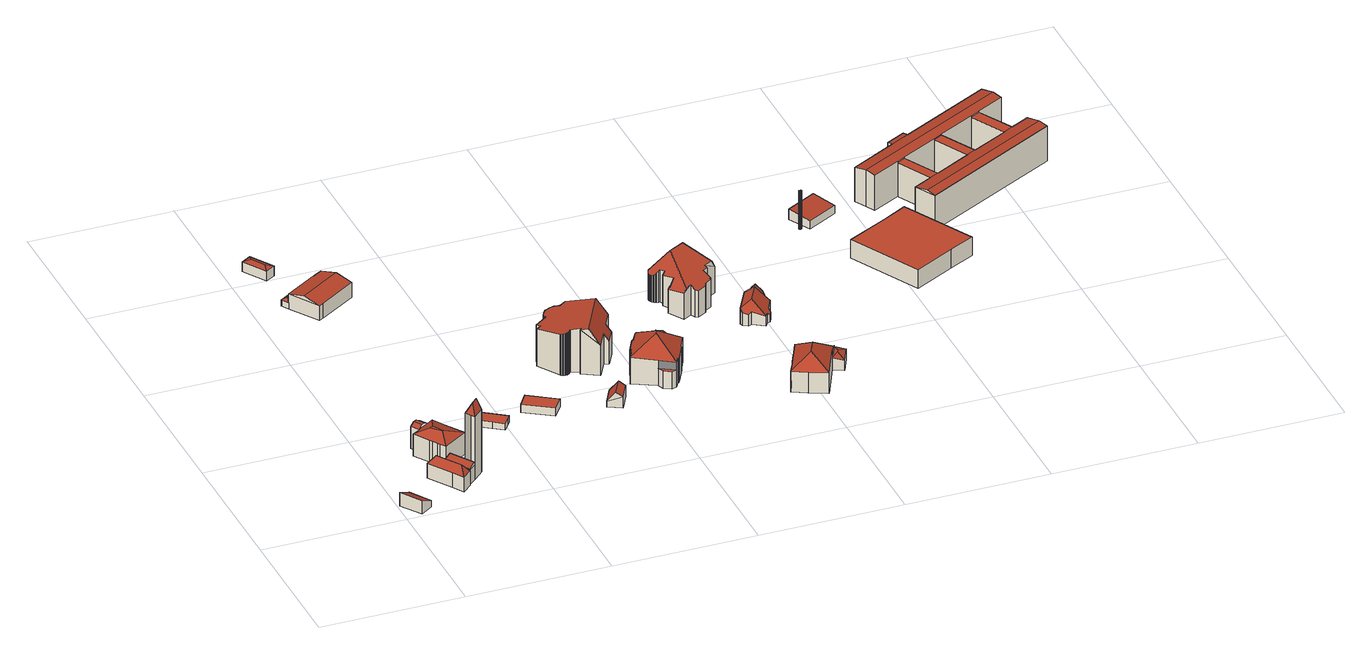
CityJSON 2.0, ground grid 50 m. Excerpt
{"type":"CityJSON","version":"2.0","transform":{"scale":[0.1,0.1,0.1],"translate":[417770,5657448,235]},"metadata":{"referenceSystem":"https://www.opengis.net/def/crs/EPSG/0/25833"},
"CityObjects":{
"building1":{"type":"Building","attributes":{"Dachtyp_tdc":"tdcPolyFlatRoof","Gemeindeschluessel":14612000,"Dachneigung":25.13,"QualitaetDacherkennung":86,"Geometrietyp2DReferenz":"3000","measuredHeight":4.83,"function":"31001_9998","roofType":"2100"},"geometry":[{"type":"Solid","lod":"2","boundaries":[[[[0,1,2,3]],[[1,4,5,2]],[[4,6,7,5]],[[6,0,3,7]],[[6,4,1,0]],[[3,2,5,7]]]],"semantics":{"surfaces":[{"type":"WallSurface"},{"type":"RoofSurface"},{"type":"GroundSurface"}],"values":[[0,0,0,0,1,2]]}}]},
"building2":{"type":"Building","attributes":{"Dachtyp_tdc":"tdcFreeFormRoof","Gemeindeschluessel":14612000,"Dachneigung":52.57,"QualitaetDacherkennung":10,"Geometrietyp2DReferenz":"3000","measuredHeight":8.16,"function":"31001_9998","roofType":"5000"},"geometry":[{"type":"Solid","lod":"2","boundaries":[[[[8,9,10,11]],[[9,12,13,10]],[[12,14,15,13]],[[14,16,17,15]],[[16,18,19,17]],[[18,20,21,19]],[[20,8,11,21]],[[16,14,22]],[[14,12,9,23,22]],[[9,8,23]],[[8,20,18,16,22,23]],[[11,10,13,15,17,19,21]]]],"semantics":{"surfaces":[{"type":"WallSurface"},{"type":"RoofSurface"},{"type":"GroundSurface"}],"values":[[0,0,0,0,0,0,0,1,1,1,1,2]]}}]},
"building3":{"type":"Building","attributes":{"Gemeindeschluessel":14612000,"Geometrietyp2DReferenz":"3000","function":"31001_9998","roofType":"9999"},"children":["building3-1","building3-2"]},
"building3-1":{"type":"BuildingPart","attributes":{"Dachtyp_tdc":"tdcFreeFormRoof","Dachneigung":62.37,"QualitaetDacherkennung":7,"Geometrietyp2DReferenz":"3000","measuredHeight":26.86,"roofType":"5000"},"parents":["building3"],"geometry":[{"type":"MultiSurface","lod":"2","boundaries":[[[24,25,26,27,28]],[[25,29,30,26]],[[29,31,32,33,30]],[[34,35,31,29]],[[34,29,25]],[[35,34,25,24]],[[35,24,31]],[[27,26,30,33]]],"semantics":{"surfaces":[{"type":"WallSurface"},{"type":"RoofSurface"},{"type":"GroundSurface"}],"values":[0,0,0,1,0,1,1,2]}}]},
"building3-2":{"type":"BuildingPart","attributes":{"Dachtyp_tdc":"tdcGableRoof","Dachneigung":16.7,"QualitaetDacherkennung":23,"Geometrietyp2DReferenz":"3000","measuredHeight":6.73,"roofType":"3100"},"parents":["building3"],"geometry":[{"type":"MultiSurface","lod":"2","boundaries":[[[32,36,37,33]],[[36,38,39,37]],[[38,40,41,39]],[[40,42,43,41]],[[42,28,27,43]],[[44,42,45,46,47]],[[48,49,50,46,45]],[[36,50,49,38]],[[32,47,46,50,36]],[[38,49,48,40]],[[40,48,45,42]],[[28,44,47,32]],[[42,44,28]],[[27,33,37,39,41,43]]],"semantics":{"surfaces":[{"type":"WallSurface"},{"type":"RoofSurface"},{"type":"GroundSurface"}],"values":[0,0,0,0,0,1,1,0,0,0,0,0,0,2]}}]},
"building4":{"type":"Building","attributes":{"Gemeindeschluessel":14612000,"Geometrietyp2DReferenz":"3000","function":"31001_9998","roofType":"9999"},"children":["building4-1","building4-2","building4-3"]},
"building4-1":{"type":"BuildingPart","attributes":{"Dachtyp_tdc":"tdcCutTentRoof","Dachneigung":22.11,"QualitaetDacherkennung":53,"Geometrietyp2DReferenz":"3000","measuredHeight":10.58,"roofType":"9999"},"parents":["building4"],"geometry":[{"type":"MultiSurface","lod":"2","boundaries":[[[51,52,53,54]],[[52,55,56,53]],[[55,57,58,56]],[[57,59,60,58]],[[59,61,62,60]],[[61,63,64,62]],[[63,65,66,64]],[[67,68,69,70,71]],[[68,51,54,69]],[[51,68,72,73]],[[61,59,57,55,52,51,73,74]],[[75,76,77,78,65,63,61,74,79]],[[68,67,75,79,72]],[[79,74,73,72]],[[54,53,56,58,60,62,64,66,80,81,82,70,69]]],"semantics":{"surfaces":[{"type":"WallSurface"},{"type":"RoofSurface"},{"type":"GroundSurface"}],"values":[0,0,0,0,0,0,0,0,0,1,1,1,1,1,2]}}]},
"building4-2":{"type":"BuildingPart","attributes":{"Dachtyp_tdc":"tdcCutGableRoof","Dachneigung":31.38,"QualitaetDacherkennung":43,"Geometrietyp2DReferenz":"3000","measuredHeight":9.19,"roofType":"9999"},"parents":["building4"],"geometry":[{"type":"MultiSurface","lod":"2","boundaries":[[[83,84,85,86]],[[84,87,88,85]],[[87,89,82,88]],[[90,91,92,93]],[[94,76,89,87,84,83,95]],[[93,94,95,90]],[[66,96,97,98,86,85,88,82,81,80]],[[92,91,96,66,65]],[[91,90,97,96]],[[90,95,98,97]],[[95,83,86,98]]],"semantics":{"surfaces":[{"type":"WallSurface"},{"type":"RoofSurface"},{"type":"GroundSurface"}],"values":[0,0,0,1,1,1,2,0,0,0,0]}}]},
"building4-3":{"type":"BuildingPart","attributes":{"Dachtyp_tdc":"tdcPolyFlatRoof","Dachneigung":0,"QualitaetDacherkennung":59,"Geometrietyp2DReferenz":"3000","measuredHeight":4.16,"roofType":"1000"},"parents":["building4"],"geometry":[{"type":"MultiSurface","lod":"2","boundaries":[[[99,100,101,82]],[[100,102,103,101]],[[102,71,70,103]],[[71,102,100,99]],[[101,103,70,82]]],"semantics":{"surfaces":[{"type":"WallSurface"},{"type":"RoofSurface"},{"type":"GroundSurface"}],"values":[0,0,0,1,2]}}]},
"building5":{"type":"Building","attributes":{"Dachtyp_tdc":"tdcPolyFlatRoof","Gemeindeschluessel":14612000,"Dachneigung":0,"QualitaetDacherkennung":53,"Geometrietyp2DReferenz":"3000","measuredHeight":2.32,"function":"31001_9998","roofType":"1000"},"geometry":[{"type":"Solid","lod":"2","boundaries":[[[[104,105,106,107]],[[105,108,109,106]],[[108,110,111,109]],[[110,112,113,111]],[[112,114,115,113]],[[114,104,107,115]],[[114,112,110,108,105,104]],[[107,106,109,111,113,115]]]],"semantics":{"surfaces":[{"type":"WallSurface"},{"type":"RoofSurface"},{"type":"GroundSurface"}],"values":[[0,0,0,0,0,0,1,2]]}}]},
"building6":{"type":"Building","attributes":{"Dachtyp_tdc":"tdcFreeFormRoof","Gemeindeschluessel":14612000,"Dachneigung":15.64,"QualitaetDacherkennung":80,"Geometrietyp2DReferenz":"3000","measuredHeight":4.17,"function":"31001_9998","roofType":"5000"},"geometry":[{"type":"Solid","lod":"2","boundaries":[[[[116,117,118,119]],[[117,120,121,118]],[[120,122,123,121]],[[122,116,119,123]],[[124,122,120]],[[125,124,120,117]],[[125,117,116]],[[124,125,116,122]],[[119,118,121,123]]]],"semantics":{"surfaces":[{"type":"WallSurface"},{"type":"RoofSurface"},{"type":"GroundSurface"}],"values":[[0,0,0,0,1,1,1,1,2]]}}]},
"building7":{"type":"Building","attributes":{"Gemeindeschluessel":14612000,"Geometrietyp2DReferenz":"3000","function":"31001_9998","roofType":"9999"},"children":["building7-1","building7-2"]},
"building7-1":{"type":"BuildingPart","attributes":{"Dachtyp_tdc":"tdcFreeFormRoof","Dachneigung":32.77,"QualitaetDacherkennung":12,"Geometrietyp2DReferenz":"3000","measuredHeight":3.23,"roofType":"5000"},"parents":["building7"],"geometry":[{"type":"MultiSurface","lod":"2","boundaries":[[[126,127,128,129]],[[127,130,131,128]],[[132,126,129,133]],[[134,135,132,130]],[[134,130,127]],[[135,134,127,126]],[[135,126,132]],[[129,128,131,133]]],"semantics":{"surfaces":[{"type":"WallSurface"},{"type":"RoofSurface"},{"type":"GroundSurface"}],"values":[0,0,0,1,1,1,1,2]}}]},
"building7-2":{"type":"BuildingPart","attributes":{"Dachtyp_tdc":"tdcGableRoof","Dachneigung":14.58,"QualitaetDacherkennung":58,"Geometrietyp2DReferenz":"3000","measuredHeight":7.03,"roofType":"3100"},"parents":["building7"],"geometry":[{"type":"MultiSurface","lod":"2","boundaries":[[[136,137,138,139]],[[137,140,132,133,138]],[[141,142,143,131,130]],[[142,144,145,143]],[[144,136,139,145]],[[137,136,144,146,147]],[[142,141,140,147,146]],[[146,144,142]],[[137,147,140]],[[139,138,133,131,143,145]]],"semantics":{"surfaces":[{"type":"WallSurface"},{"type":"RoofSurface"},{"type":"GroundSurface"}],"values":[0,0,0,0,0,1,1,0,0,2]}}]},
"building8":{"type":"Building","attributes":{"Dachtyp_tdc":"tdcPolyFlatRoof","Gemeindeschluessel":14612000,"Dachneigung":0,"QualitaetDacherkennung":59,"Geometrietyp2DReferenz":"3000","measuredHeight":2.92,"function":"31001_9998","roofType":"1000"},"geometry":[{"type":"Solid","lod":"2","boundaries":[[[[148,149,150,151]],[[149,152,153,150]],[[152,154,155,153]],[[154,148,151,155]],[[154,152,149,148]],[[151,150,153,155]]]],"semantics":{"surfaces":[{"type":"WallSurface"},{"type":"RoofSurface"},{"type":"GroundSurface"}],"values":[[0,0,0,0,1,2]]}}]},
"building9":{"type":"Building","attributes":{"Dachtyp_tdc":"tdcGableRoof","Gemeindeschluessel":14612000,"Dachneigung":50.33,"QualitaetDacherkennung":31,"Geometrietyp2DReferenz":"3000","measuredHeight":5.71,"function":"31001_9998","roofType":"3100"},"geometry":[{"type":"Solid","lod":"2","boundaries":[[[[156,157,158,159]],[[157,160,161,158]],[[160,162,163,161]],[[162,156,159,163]],[[160,157,164]],[[156,162,165]],[[157,156,165,164]],[[162,160,164,165]],[[159,158,161,163]]]],"semantics":{"surfaces":[{"type":"WallSurface"},{"type":"RoofSurface"},{"type":"GroundSurface"}],"values":[[0,0,0,0,0,0,1,1,2]]}}]},
"building10":{"type":"Building","attributes":{"Dachtyp_tdc":"tdcFreeFormRoof","Gemeindeschluessel":14612000,"Dachneigung":10.53,"QualitaetDacherkennung":19,"Geometrietyp2DReferenz":"3000","measuredHeight":16.81,"function":"31001_9998","roofType":"5000"},"geometry":[{"type":"Solid","lod":"2","boundaries":[[[[166,167,168,169]],[[167,170,171,168]],[[170,172,173,171]],[[172,174,175,173]],[[174,176,177,175]],[[176,178,179,177]],[[178,180,181,179]],[[180,182,183,181]],[[182,184,185,183]],[[184,186,187,185]],[[186,188,189,187]],[[188,190,191,189]],[[190,192,193,191]],[[192,194,195,193]],[[194,196,197,195]],[[196,198,199,197]],[[198,200,201,199]],[[200,202,203,201]],[[202,204,205,203]],[[204,206,207,205]],[[206,208,209,207]],[[208,210,211,209]],[[210,212,213,211]],[[212,214,215,213]],[[214,216,217,215]],[[216,218,219,217]],[[218,220,221,219]],[[220,222,223,221]],[[222,224,225,223]],[[224,226,227,225]],[[226,228,229,227]],[[228,230,231,229]],[[230,232,233,231]],[[232,234,235,233]],[[234,236,237,235]],[[236,238,239,237]],[[238,240,241,239]],[[240,242,243,241]],[[242,244,245,243]],[[244,246,247,245]],[[246,248,249,247]],[[248,166,169,249]],[[174,172,170,167,250,251,178,176]],[[182,180,251,250,166,248,246,244,242,240,238,236,234,232,230,228,226,224,222,220,218,216,214,212,210,208,206,204,202,200,198,196,194,192,190,188,186,184]],[[180,178,251]],[[167,166,250]],[[169,168,171,173,175,177,179,181,183,185,187,189,191,193,195,197,199,201,203,205,207,209,211,213,215,217,219,221,223,225,227,229,231,233,235,237,239,241,243,245,247,249]]]],"semantics":{"surfaces":[{"type":"WallSurface"},{"type":"RoofSurface"},{"type":"GroundSurface"}],"values":[[0,0,0,0,0,0,0,0,0,0,0,0,0,0,0,0,0,0,0,0,0,0,0,0,0,0,0,0,0,0,0,0,0,0,0,0,0,0,0,0,0,0,1,1,0,0,2]]}}]},
"building11":{"type":"Building","attributes":{"Gemeindeschluessel":14612000,"Geometrietyp2DReferenz":"3000","function":"31001_9998","roofType":"9999"},"children":["building11-1","building11-2","building11-3"]},
"building11-1":{"type":"BuildingPart","attributes":{"Dachtyp_tdc":"tdcPolyFlatRoof","Dachneigung":0,"QualitaetDacherkennung":35,"Geometrietyp2DReferenz":"3000","measuredHeight":6.45,"roofType":"1000"},"parents":["building11"],"geometry":[{"type":"MultiSurface","lod":"2","boundaries":[[[252,253,254,255]],[[253,256,257,254]],[[258,252,255,259]],[[258,256,253,252]],[[255,254,257,259]]],"semantics":{"surfaces":[{"type":"WallSurface"},{"type":"RoofSurface"},{"type":"GroundSurface"}],"values":[0,0,0,1,2]}}]},
"building11-2":{"type":"BuildingPart","attributes":{"Dachtyp_tdc":"tdcHipRoof","Dachneigung":36.86,"QualitaetDacherkennung":52,"Geometrietyp2DReferenz":"3000","measuredHeight":15.39,"roofType":"3200"},"parents":["building11"],"geometry":[{"type":"MultiSurface","lod":"2","boundaries":[[[260,261,262,263,259,257,264,265,266,267,268,269,270,271,272,273,274,275,276,277,278,279,280]],[[281,282,261,260]],[[282,283,262,261]],[[283,284,263,262]],[[284,285,258,259,263]],[[286,257,256]],[[286,287,264,257]],[[287,288,265,264]],[[288,289,266,265]],[[289,290,267,266]],[[290,291,268,267]],[[291,292,269,268]],[[292,293,270,269]],[[293,294,271,270]],[[294,295,272,271]],[[295,296,273,272]],[[296,297,298,274,273]],[[299,300,277,276,301]],[[300,302,278,277]],[[302,303,279,278]],[[303,304,280,279]],[[304,281,260,280]],[[302,300,299,297,296,295,305]],[[287,286,285,306]],[[295,294,293,292,291,290,289,288,287,306,305]],[[285,284,283,282,281,304,303,302,305,306]]],"semantics":{"surfaces":[{"type":"GroundSurface"},{"type":"WallSurface"},{"type":"RoofSurface"}],"values":[0,1,1,1,1,1,1,1,1,1,1,1,1,1,1,1,1,1,1,1,1,1,2,2,2,2]}}]},
"building11-3":{"type":"BuildingPart","attributes":{"Dachtyp_tdc":"tdcFreeFormRoof","Dachneigung":65.69,"QualitaetDacherkennung":17,"Geometrietyp2DReferenz":"3000","measuredHeight":10.76,"roofType":"5000"},"parents":["building11"],"geometry":[{"type":"MultiSurface","lod":"2","boundaries":[[[307,308,309,310]],[[308,311,312,309]],[[311,313,275,312]],[[313,314,277,275]],[[314,301,276,277]],[[298,315,316,274]],[[315,307,310,316]],[[313,301,314,313,311,317]],[[311,308,318,317]],[[308,307,319,318]],[[307,315,320,319]],[[315,298,320]],[[298,313,317,318,319,320]],[[310,309,312,275,277,276,275,274,316]]],"semantics":{"surfaces":[{"type":"WallSurface"},{"type":"RoofSurface"},{"type":"GroundSurface"}],"values":[0,0,0,0,0,0,0,1,1,1,1,1,1,2]}}]},
"building12":{"type":"Building","attributes":{"Dachtyp_tdc":"tdcFreeFormRoof","Gemeindeschluessel":14612000,"Dachneigung":28.48,"QualitaetDacherkennung":22,"Geometrietyp2DReferenz":"3000","measuredHeight":17.59,"function":"31001_9998","roofType":"5000"},"geometry":[{"type":"Solid","lod":"2","boundaries":[[[[321,322,323,324]],[[322,325,326,323]],[[325,327,328,326]],[[327,329,330,328]],[[329,331,332,330]],[[331,333,334,332]],[[333,335,336,334]],[[335,337,338,336]],[[337,339,340,338]],[[339,341,342,340]],[[341,343,344,342]],[[343,345,346,344]],[[345,347,348,346]],[[347,349,350,348]],[[349,351,352,350]],[[351,353,354,352]],[[353,355,356,354]],[[355,357,358,356]],[[357,359,360,358]],[[359,361,362,360]],[[361,363,364,362]],[[363,365,366,364]],[[365,367,368,366]],[[367,369,370,368]],[[369,371,372,370]],[[371,373,374,372]],[[373,375,376,374]],[[375,377,378,376]],[[377,379,380,378]],[[379,381,382,380]],[[381,383,384,382]],[[383,385,386,384]],[[385,387,388,386]],[[387,389,390,388]],[[389,391,392,390]],[[391,393,394,392]],[[393,395,396,394]],[[395,397,398,396]],[[397,399,400,398]],[[399,401,402,400]],[[401,403,404,402]],[[403,405,406,404]],[[405,407,408,406]],[[407,409,410,408]],[[409,411,412,410]],[[411,413,414,412]],[[413,415,416,414]],[[415,417,418,416]],[[417,419,420,418]],[[419,421,422,420]],[[421,423,424,422]],[[423,425,426,424]],[[425,427,428,426]],[[427,429,430,428]],[[429,431,432,430]],[[431,433,434,432]],[[433,435,436,434]],[[435,437,438,436]],[[437,439,440,438]],[[439,441,442,440]],[[441,443,444,442]],[[443,445,446,444]],[[445,447,448,446]],[[449,321,324,450]],[[447,451,452,448]],[[451,453,454,452]],[[453,449,450,454]],[[449,453,451,447,445,443,441,439,437,435,433,455,456,457,322,321]],[[377,375,373,371,369,367,365,363,361,359,357,355,353,351,349,347,458,459,460,383,381,379]],[[455,431,429,427,425,423,421,419,417,415,413,411,409,407,405,403,401,399,397,395,393,391,389,387,385,460,459,456]],[[329,327,325,457,456,459,458,345,343,341,339,337,335,333,331]],[[385,383,460]],[[433,431,455]],[[325,322,457]],[[347,345,458]],[[324,323,326,328,330,332,334,336,338,340,342,344,346,348,350,352,354,356,358,360,362,364,366,368,370,372,374,376,378,380,382,384,386,388,390,392,394,396,398,400,402,404,406,408,410,412,414,416,418,420,422,424,426,428,430,432,434,436,438,440,442,444,446,448,452,454,450]]]],"semantics":{"surfaces":[{"type":"WallSurface"},{"type":"RoofSurface"},{"type":"GroundSurface"}],"values":[[0,0,0,0,0,0,0,0,0,0,0,0,0,0,0,0,0,0,0,0,0,0,0,0,0,0,0,0,0,0,0,0,0,0,0,0,0,0,0,0,0,0,0,0,0,0,0,0,0,0,0,0,0,0,0,0,0,0,0,0,0,0,0,0,0,0,0,1,1,1,1,0,0,0,0,2]]}}]},
"building13":{"type":"Building","attributes":{"Gemeindeschluessel":14612000,"Geometrietyp2DReferenz":"3000","function":"31001_9998","roofType":"9999"},"children":["building13-1","building13-2","building13-3"]},
"building13-1":{"type":"BuildingPart","attributes":{"Dachtyp_tdc":"tdcHipRoof","Dachneigung":21.61,"QualitaetDacherkennung":52,"Geometrietyp2DReferenz":"3000","measuredHeight":4.88,"roofType":"3200"},"parents":["building13"],"geometry":[{"type":"MultiSurface","lod":"2","boundaries":[[[461,462,463,464]],[[462,465,466,463]],[[467,461,464,468]],[[465,462,469]],[[461,467,470]],[[462,461,470,469]],[[467,471,465,469,470]],[[464,463,466,472,468]]],"semantics":{"surfaces":[{"type":"WallSurface"},{"type":"RoofSurface"},{"type":"GroundSurface"}],"values":[0,0,0,1,1,1,1,2]}}]},
"building13-2":{"type":"BuildingPart","attributes":{"Dachtyp_tdc":"tdcHipRoof","Dachneigung":36.59,"QualitaetDacherkennung":78,"Geometrietyp2DReferenz":"3000","measuredHeight":12.16,"roofType":"3200"},"parents":["building13"],"geometry":[{"type":"MultiSurface","lod":"2","boundaries":[[[473,474,475,476]],[[474,477,478,475]],[[477,479,480,478]],[[479,481,482,480]],[[481,483,484,482]],[[483,485,486,484]],[[485,487,488,486]],[[487,489,490,488]],[[489,491,492,490]],[[491,493,494,492]],[[493,495,496,494]],[[495,497,498,496]],[[497,499,500,498]],[[499,501,502,503,500]],[[504,505,506,466,465]],[[505,473,476,506]],[[507,501,499,497,495,493,491,489,508]],[[474,473,505,509]],[[489,487,485,483,481,479,477,474,509,508]],[[505,504,507,508,509]],[[476,475,478,480,482,484,486,488,490,492,494,496,498,500,503,472,466,506]]],"semantics":{"surfaces":[{"type":"WallSurface"},{"type":"RoofSurface"},{"type":"GroundSurface"}],"values":[0,0,0,0,0,0,0,0,0,0,0,0,0,0,0,0,1,1,1,1,2]}}]},
"building13-3":{"type":"BuildingPart","attributes":{"Dachtyp_tdc":"tdcPolyFlatRoof","Dachneigung":21.37,"QualitaetDacherkennung":46,"Geometrietyp2DReferenz":"3000","measuredHeight":4.88,"roofType":"2100"},"parents":["building13"],"geometry":[{"type":"MultiSurface","lod":"2","boundaries":[[[502,510,511,503]],[[510,512,467,468,511]],[[512,510,502,513]],[[472,503,511,468]]],"semantics":{"surfaces":[{"type":"WallSurface"},{"type":"RoofSurface"},{"type":"GroundSurface"}],"values":[0,0,1,2]}}]},
"building14":{"type":"Building","attributes":{"Gemeindeschluessel":14612000,"Geometrietyp2DReferenz":"3000","function":"31001_9998","roofType":"9999"},"children":["building14-1","building14-2"]},
"building14-1":{"type":"BuildingPart","attributes":{"Dachtyp_tdc":"tdcHipAndGableRoof","Dachneigung":43.17,"QualitaetDacherkennung":58,"Geometrietyp2DReferenz":"3000","measuredHeight":8.13,"roofType":"5000"},"parents":["building14"],"geometry":[{"type":"MultiSurface","lod":"2","boundaries":[[[514,515,516]],[[514,517,518,515]],[[517,519,520,518]],[[519,521,522,520]],[[521,523,524,522]],[[523,525,526,524]],[[525,527,528,526]],[[527,529,530,528]],[[529,531,532,530]],[[531,533,534,532]],[[533,535,536,534]],[[535,537,538,536]],[[537,539,540,541,538]],[[535,533,531,529,527,542]],[[527,525,523,521,519,517,514,543,542]],[[543,539,537,535,542]],[[544,515,518,520,522,524,526,528,530,532,534,536,538,541]]],"semantics":{"surfaces":[{"type":"WallSurface"},{"type":"RoofSurface"},{"type":"GroundSurface"}],"values":[0,0,0,0,0,0,0,0,0,0,0,0,0,1,1,1,2]}}]},
"building14-2":{"type":"BuildingPart","attributes":{"Dachtyp_tdc":"tdcFreeFormRoof","Dachneigung":45.33,"QualitaetDacherkennung":35,"Geometrietyp2DReferenz":"3000","measuredHeight":8.03,"roofType":"5000"},"parents":["building14"],"geometry":[{"type":"MultiSurface","lod":"2","boundaries":[[[540,545,546,541]],[[545,547,548,546]],[[547,549,550,548]],[[549,551,552,550]],[[551,516,515,552]],[[553,554,545,540]],[[516,551,549,547,554,553,555]],[[547,545,554]],[[541,546,548,550,552,515,544]]],"semantics":{"surfaces":[{"type":"WallSurface"},{"type":"RoofSurface"},{"type":"GroundSurface"}],"values":[0,0,0,0,0,1,1,0,2]}}]},
"building15":{"type":"Building","attributes":{"Erfassungsdatum_Objekt":"2013-03-06","BodenHoehe":240.03,"gemHoehe":14,"BauwerkHoehe":14,"Breite":1,"Gemeindeschluessel":"14612000","Geometrietyp2DReferenz":"3000","measuredHeight":14,"function":"51002_1290"},"geometry":[{"type":"MultiSurface","lod":"2","boundaries":[[[556,557,558]],[[556,558,559]],[[556,559,560]],[[556,560,561]],[[556,561,562]],[[556,562,563]],[[556,563,564]],[[556,564,565]],[[556,565,566]],[[556,566,567]],[[556,567,568]],[[556,568,569]],[[556,569,570]],[[556,570,571]],[[556,571,572]],[[556,572,573]],[[556,573,574]],[[556,574,575]],[[558,557,576]],[[558,576,577]],[[557,556,578]],[[557,578,576]],[[556,575,579]],[[556,579,578]],[[575,574,580]],[[575,580,579]],[[574,573,581]],[[574,581,580]],[[573,572,582]],[[573,582,581]],[[572,571,583]],[[572,583,582]],[[571,570,584]],[[571,584,583]],[[570,569,585]],[[570,585,584]],[[569,568,586]],[[569,586,585]],[[568,567,587]],[[568,587,586]],[[567,566,588]],[[567,588,587]],[[566,565,589]],[[566,589,588]],[[565,564,590]],[[565,590,589]],[[564,563,591]],[[564,591,590]],[[563,562,592]],[[563,592,591]],[[562,561,593]],[[562,593,592]],[[561,560,594]],[[561,594,593]],[[560,559,595]],[[560,595,594]],[[559,558,577]],[[559,577,595]],[[595,577,576]],[[595,576,578]],[[595,578,579]],[[595,579,580]],[[595,580,581]],[[595,581,582]],[[595,582,583]],[[595,583,584]],[[595,584,585]],[[595,585,586]],[[595,586,587]],[[595,587,588]],[[595,588,589]],[[595,589,590]],[[595,590,591]],[[595,591,592]],[[595,592,593]],[[595,593,594]]],"semantics":{"surfaces":[{"type":"RoofSurface"},{"type":"WallSurface"},{"type":"GroundSurface"}],"values":[0,0,0,0,0,0,0,0,0,0,0,0,0,0,0,0,0,0,1,1,1,1,1,1,1,1,1,1,1,1,1,1,1,1,1,1,1,1,1,1,1,1,1,1,1,1,1,1,1,1,1,1,1,1,1,1,1,1,2,2,2,2,2,2,2,2,2,2,2,2,2,2,2,2,2,2]}}]},
"building16":{"type":"Building","attributes":{"Dachtyp_tdc":"tdcPolyFlatRoof","Gemeindeschluessel":14612000,"Dachneigung":5.64,"QualitaetDacherkennung":84,"Geometrietyp2DReferenz":"3000","measuredHeight":3.97,"function":"31001_9998","roofType":"2100"},"geometry":[{"type":"Solid","lod":"2","boundaries":[[[[596,597,598,599]],[[597,600,601,598]],[[600,602,603,601]],[[602,596,599,603]],[[602,600,597,596]],[[599,598,601,603]]]],"semantics":{"surfaces":[{"type":"WallSurface"},{"type":"RoofSurface"},{"type":"GroundSurface"}],"values":[[0,0,0,0,1,2]]}}]},
"building17":{"type":"Building","attributes":{"Dachtyp_tdc":"tdcPolyFlatRoof","Gemeindeschluessel":14612000,"Dachneigung":0,"QualitaetDacherkennung":50,"Geometrietyp2DReferenz":"3000","measuredHeight":6.83,"function":"31001_3211","roofType":"1000"},"geometry":[{"type":"Solid","lod":"2","boundaries":[[[[604,605,606,607]],[[605,608,609,606]],[[608,610,611,609]],[[610,612,613,611]],[[612,614,615,613]],[[614,604,607,615]],[[614,612,610,608,605,604]],[[607,606,609,611,613,615]]]],"semantics":{"surfaces":[{"type":"WallSurface"},{"type":"RoofSurface"},{"type":"GroundSurface"}],"values":[[0,0,0,0,0,0,1,2]]}}]},
"building18":{"type":"Building","attributes":{"name":"59. Grundschule Jürgen Reichen","Gemeindeschluessel":14612000,"Geometrietyp2DReferenz":"3000","function":"31001_3021","roofType":"9999"},"children":["building18-1","building18-2","building18-3","building18-4","building18-5","building18-6"]},
"building18-1":{"type":"BuildingPart","attributes":{"Dachtyp_tdc":"tdcPolyFlatRoof","Dachneigung":0,"QualitaetDacherkennung":65,"Geometrietyp2DReferenz":"3000","measuredHeight":12.57,"roofType":"1000"},"parents":["building18"],"geometry":[{"type":"MultiSurface","lod":"2","boundaries":[[[616,617,618,619]],[[620,621,622,623]],[[621,620,617,616]],[[619,618,623,622]]],"semantics":{"surfaces":[{"type":"WallSurface"},{"type":"RoofSurface"},{"type":"GroundSurface"}],"values":[0,0,1,2]}}]},
"building18-2":{"type":"BuildingPart","attributes":{"Dachtyp_tdc":"tdcPolyFlatRoof","Dachneigung":0,"QualitaetDacherkennung":72,"Geometrietyp2DReferenz":"3000","measuredHeight":12.53,"roofType":"1000"},"parents":["building18"],"geometry":[{"type":"MultiSurface","lod":"2","boundaries":[[[624,625,626,627]],[[628,629,630,631]],[[629,628,625,624]],[[627,626,631,630]]],"semantics":{"surfaces":[{"type":"WallSurface"},{"type":"RoofSurface"},{"type":"GroundSurface"}],"values":[0,0,1,2]}}]},
"building18-3":{"type":"BuildingPart","attributes":{"Dachtyp_tdc":"tdcPolyFlatRoof","Dachneigung":6.34,"QualitaetDacherkennung":44,"Geometrietyp2DReferenz":"3000","measuredHeight":12.78,"roofType":"2100"},"parents":["building18"],"geometry":[{"type":"MultiSurface","lod":"2","boundaries":[[[632,633,634,635,636]],[[637,638,639]],[[637,640,641,638]],[[640,632,636,641]],[[640,637,633,632]],[[636,635,638,641]]],"semantics":{"surfaces":[{"type":"WallSurface"},{"type":"RoofSurface"},{"type":"GroundSurface"}],"values":[0,0,0,0,1,2]}}]},
"building18-4":{"type":"BuildingPart","attributes":{"Dachtyp_tdc":"tdcGableRoof","Dachneigung":10.1,"QualitaetDacherkennung":39,"Geometrietyp2DReferenz":"3000","measuredHeight":13.62,"roofType":"3100"},"parents":["building18"],"geometry":[{"type":"MultiSurface","lod":"2","boundaries":[[[634,642,643,635]],[[642,644,645,643]],[[644,646,647,645]],[[646,648,649,647]],[[648,650,627,649]],[[650,624,627]],[[651,630,629]],[[651,652,619,630]],[[652,616,619]],[[653,622,621]],[[653,654,655,622]],[[654,656,655]],[[657,658,659]],[[657,660,661,658]],[[660,662,663,661]],[[662,664,665,663]],[[664,639,638,665]],[[662,660,657,654,653,652,651,650,648,646]],[[646,644,642,634,639,664,662]],[[635,643,645,647,649,627,630,619,622,655,658,661,663,665,638]]],"semantics":{"surfaces":[{"type":"WallSurface"},{"type":"RoofSurface"},{"type":"GroundSurface"}],"values":[0,0,0,0,0,0,0,0,0,0,0,0,0,0,0,0,0,1,1,2]}}]},
"building18-5":{"type":"BuildingPart","attributes":{"Dachtyp_tdc":"tdcGableRoof","Dachneigung":10.02,"QualitaetDacherkennung":43,"Geometrietyp2DReferenz":"3000","measuredHeight":13.59,"roofType":"3100"},"parents":["building18"],"geometry":[{"type":"MultiSurface","lod":"2","boundaries":[[[666,667,668,669]],[[667,670,671,668]],[[670,672,671]],[[673,674,675]],[[673,676,677,674]],[[676,678,620,623,677]],[[679,618,617]],[[679,680,631,618]],[[680,628,631]],[[681,626,625]],[[681,682,683,626]],[[682,684,685,683]],[[684,666,669,685]],[[686,687,688,689]],[[680,679,678,676,673,670,667,688,687,682,681]],[[666,689,688,667]],[[684,686,689,666]],[[682,687,686,684]],[[669,668,671,674,677,623,618,631,626,683,685]]],"semantics":{"surfaces":[{"type":"WallSurface"},{"type":"RoofSurface"},{"type":"GroundSurface"}],"values":[0,0,0,0,0,0,0,0,0,0,0,0,0,1,1,0,0,0,2]}}]},
"building18-6":{"type":"BuildingPart","attributes":{"Dachtyp_tdc":"tdcPolyFlatRoof","Dachneigung":0,"QualitaetDacherkennung":66,"Geometrietyp2DReferenz":"3000","measuredHeight":12.51,"roofType":"1000"},"parents":["building18"],"geometry":[{"type":"MultiSurface","lod":"2","boundaries":[[[672,659,658,671]],[[656,675,674,655]],[[675,656,659,672]],[[671,658,655,674]]],"semantics":{"surfaces":[{"type":"WallSurface"},{"type":"RoofSurface"},{"type":"GroundSurface"}],"values":[0,0,1,2]}}]}
},
"vertices":[
[96,32,40],[54,5,63],[54,5,15],[96,32,15],[6,76,64],[6,76,15],[48,104,40],[48,104,15],
[255,100,74],[224,72,74],[224,72,20],[255,100,20],[199,109,74],[199,109,20],[145,192,74],[145,192,20],[179,215,74],[179,215,20],[201,181,74],[201,181,20],[234,132,74],[234,132,20],[173,186,101],[228,103,101],
[260,155,257],[291,184,257],[291,184,24],[260,155,24],[260,155,77],[316,156,257],[316,156,24],[281,123,257],[281,123,77],[281,123,24],[303,170,293],[285,152,292],
[255,100,77],[255,100,24],[234,132,77],[234,132,24],[201,181,77],[201,181,24],[230,201,77],[230,201,24],[260,155,78],[226,198,91],[277,120,91],[281,123,78],[201,181,82],[234,132,82],[255,100,82],
[222,221,103],[209,240,103],[209,240,23],[222,221,23],[204,248,103],[204,248,23],[193,265,104],[193,265,23],[187,274,104],[187,274,23],[152,328,104],[152,328,23],[179,345,104],[179,345,23],[179,346,104],[179,346,23],[265,345,103],[309,278,103],[309,278,23],[265,345,23],[265,345,65],[234,277,129],[231,275,129],[202,311,126],[239,386,104],[218,372,104],[202,361,104],[192,355,104],[215,319,126],[192,355,23],[202,361,23],[239,386,23],
[202,399,103],[219,373,103],[219,373,23],[202,399,23],[238,386,88],[238,386,23],[239,386,88],[175,381,115],[161,372,105],[179,346,105],[192,355,115],[202,361,115],[185,388,115],[161,372,23],[175,381,23],[185,388,23],
[239,386,65],[260,400,65],[260,400,23],[287,359,65],[287,359,23],
[440,375,56],[388,412,56],[388,412,33],[440,375,33],[417,452,56],[417,452,33],[504,391,56],[504,391,33],[495,378,56],[495,378,33],[474,350,56],[474,350,33],
[66,1581,45],[100,1602,45],[100,1602,9],[66,1581,9],[151,1521,45],[151,1521,9],[117,1500,45],[117,1500,9],[123,1528,51],[94,1575,51],
[104,1339,34],[220,1413,34],[220,1413,11],[104,1339,11],[235,1389,34],[235,1389,11],[119,1315,34],[119,1315,11],[216,1393,43],[123,1335,43],
[198,1221,66],[184,1213,66],[184,1213,11],[198,1221,11],[119,1315,66],[235,1389,66],[266,1408,66],[266,1408,11],[331,1306,66],[331,1306,11],[298,1357,81],[152,1264,81],
[557,426,65],[590,475,65],[590,475,36],[557,426,36],[687,412,65],[687,412,36],[653,366,65],[653,366,36],
[820,350,61],[853,411,61],[853,411,40],[820,350,40],[900,385,81],[900,385,40],[867,324,81],[867,324,40],[880,396,97],[846,335,97],
[845,769,187],[966,703,148],[966,703,37],[845,769,37],[937,650,148],[937,650,37],[953,642,121],[953,642,37],[925,591,121],[925,591,37],[909,600,148],[909,600,37],[875,538,148],[875,538,37],[818,569,201],[818,569,37],[823,577,201],[823,577,37],[792,594,194],[792,594,37],[791,591,194],[791,591,37],[789,588,194],[789,588,37],[787,586,194],[787,586,37],[785,583,194],[785,583,37],[782,582,194],[782,582,37],[779,580,193],[779,580,37],[776,580,193],[776,580,37],[773,580,192],[773,580,37],[770,580,192],[770,580,37],[766,581,191],[766,581,37],[762,582,190],[762,582,37],[759,584,190],[759,584,37],[756,587,189],[756,587,37],[708,667,174],[708,667,37],[725,677,176],[725,677,37],[716,693,173],[716,693,37],[758,717,178],[758,717,37],[757,724,177],[757,724,37],[757,730,176],[757,730,37],[758,737,176],[758,737,37],[761,743,176],[761,743,37],[764,748,176],[764,748,37],[768,753,176],[768,753,37],[773,758,177],[773,758,37],[779,761,177],[779,761,37],[785,763,178],[785,763,37],[792,765,179],[792,765,37],[798,765,180],[798,765,37],[805,764,181],[805,764,37],[811,762,182],[811,762,37],[817,759,184],[817,759,37],[822,755,185],[822,755,37],[931,722,206],[841,557,206],
[1051,366,109],[1026,380,109],[1026,380,45],[1051,366,45],[1017,401,109],[1017,401,45],[1068,372,109],[1068,372,45],
[1113,446,45],[1092,408,45],[1083,392,45],[1080,394,45],[938,445,45],[953,472,45],[950,474,45],[961,493,45],[956,495,45],[985,547,45],[989,545,45],[1008,579,45],[1012,577,45],[1049,556,45],[1049,557,45],[1101,528,45],[1109,523,45],[1109,524,45],[1142,505,45],[1118,460,45],[1120,459,45],[1113,446,133],[1092,408,133],[1083,392,133],[1080,394,136],[1068,372,136],[1017,401,139],[938,445,143],[953,472,143],[950,474,140],[961,493,140],[956,495,136],[985,547,136],[989,545,140],[1008,579,140],[1012,577,143],[1049,556,141],[1049,557,141],[1049,557,134],[1109,523,138],[1109,524,138],[1109,523,112],[1142,505,136],[1118,460,136],[1120,459,133],[1044,483,198],[1035,466,198],
[1070,564,134],[1095,550,134],[1095,550,45],[1070,564,45],[1104,533,134],[1104,533,45],[1101,528,134],[1109,524,113],[1052,562,134],[1052,562,45],[1099,533,143],[1089,544,152],[1069,555,152],[1055,558,143],
[1336,946,137],[1389,852,145],[1389,852,47],[1336,946,47],[1345,827,174],[1345,827,47],[1350,818,168],[1350,818,47],[1333,809,168],[1333,809,47],[1348,783,152],[1348,783,47],[1344,781,152],[1344,781,47],[1346,777,149],[1346,777,47],[1322,763,149],[1322,763,47],[1318,753,145],[1318,753,47],[1288,736,144],[1288,736,47],[1278,739,148],[1278,739,47],[1269,756,158],[1269,756,47],[1239,738,144],[1239,738,47],[1207,795,133],[1207,795,47],[1213,798,143],[1213,798,47],[1215,796,143],[1215,796,47],[1230,805,166],[1230,805,47],[1208,843,158],[1208,843,47],[1216,848,170],[1216,848,47],[1206,865,167],[1206,865,47],[1202,865,161],[1202,865,47],[1197,866,157],[1197,866,47],[1193,867,152],[1193,867,47],[1189,869,149],[1189,869,47],[1186,872,146],[1186,872,47],[1183,875,144],[1183,875,47],[1181,879,143],[1181,879,47],[1179,883,143],[1179,883,47],[1178,887,144],[1178,887,47],[1178,892,146],[1178,892,47],[1179,896,149],[1179,896,47],[1180,900,151],[1180,900,47],[1183,904,148],[1183,904,47],[1186,907,146],[1186,907,47],[1189,909,145],[1189,909,47],[1193,911,145],[1193,911,47],[1197,913,146],[1197,913,47],[1201,913,148],[1201,913,47],[1205,913,151],[1205,913,47],[1209,913,154],[1209,913,47],[1213,911,159],[1213,911,47],[1199,936,119],[1199,936,47],[1254,967,116],[1254,967,47],[1270,939,161],[1270,939,47],[1294,953,159],[1294,953,47],[1293,957,155],[1293,957,47],[1293,960,150],[1293,960,47],[1294,964,146],[1294,964,47],[1295,967,143],[1295,967,47],[1297,970,140],[1297,970,47],[1299,973,138],[1299,973,47],[1302,975,137],[1302,975,47],[1305,977,137],[1305,977,47],[1309,978,138],[1309,978,47],[1312,979,139],[1312,979,47],[1316,979,135],[1316,979,47],[1319,978,131],[1319,978,47],[1323,977,127],[1323,977,47],[1326,975,124],[1326,975,47],[1329,972,122],[1329,972,47],[1332,969,121],[1332,969,47],[1334,965,121],[1334,965,47],[1336,961,122],[1336,961,47],[1337,949,132],[1337,949,47],[1337,957,125],[1337,957,47],[1337,952,129],[1337,952,47],[1313,979,140],[1301,906,223],[1374,843,174],[1248,744,158],[1247,878,223],[1180,899,152],
[1618,300,103],[1588,238,103],[1588,238,64],[1618,300,64],[1553,255,110],[1553,255,64],[1583,317,110],[1583,317,64],[1580,276,113],[1586,289,113],[1563,275,110],[1563,275,64],
[1432,157,140],[1382,182,140],[1382,182,64],[1432,157,64],[1391,200,140],[1391,200,64],[1395,209,140],[1395,209,64],[1401,220,140],[1401,220,64],[1406,230,140],[1406,230,64],[1418,256,140],[1418,256,64],[1432,284,140],[1432,284,64],[1454,329,140],[1454,329,64],[1468,322,140],[1468,322,64],[1474,336,128],[1474,336,64],[1500,323,128],[1500,323,64],[1493,309,140],[1493,309,64],[1530,291,140],[1530,291,64],[1544,285,140],[1544,285,104],[1544,285,64],[1553,255,140],[1491,128,140],[1491,128,64],[1563,275,140],[1485,254,185],[1460,203,185],
[1564,327,104],[1564,327,64],[1583,317,113],[1563,275,113],
[1496,696,103],[1496,696,51],[1496,696,99],[1512,687,85],[1512,687,51],[1491,648,85],[1491,648,51],[1493,634,77],[1493,634,51],[1485,619,77],[1485,619,51],[1474,617,85],[1474,617,51],[1465,601,85],[1465,601,51],[1424,624,99],[1424,624,51],[1413,621,91],[1413,621,51],[1396,630,97],[1396,630,51],[1392,641,110],[1392,641,51],[1440,727,110],[1440,727,51],[1458,717,124],[1458,717,122],[1458,717,51],[1433,647,132],[1469,711,132],[1469,711,51],
[1463,727,122],[1463,727,51],[1479,728,129],[1479,728,51],[1497,718,108],[1497,718,51],[1499,702,99],[1499,702,51],[1468,712,131],[1477,727,131],[1469,711,130],
[1787,1108,190],[1786,1109,190],[1785,1111,190],[1784,1111,190],[1782,1112,190],[1781,1112,190],[1779,1111,190],[1778,1111,190],[1777,1109,190],[1777,1108,190],[1777,1106,190],[1777,1105,190],[1778,1103,190],[1779,1103,190],[1781,1102,190],[1782,1102,190],[1784,1103,190],[1785,1103,190],[1786,1105,190],[1787,1106,190],[1786,1109,50],[1785,1111,50],[1787,1108,50],[1787,1106,50],[1786,1105,50],[1785,1103,50],[1784,1103,50],[1782,1102,50],[1781,1102,50],[1779,1103,50],[1778,1103,50],[1777,1105,50],[1777,1106,50],[1777,1108,50],[1777,1109,50],[1778,1111,50],[1779,1111,50],[1781,1112,50],[1782,1112,50],[1784,1111,50],
[1876,1232,88],[1918,1153,79],[1918,1153,49],[1876,1232,49],[1812,1095,79],[1812,1095,49],[1769,1173,88],[1769,1173,49],
[1990,617,129],[1858,867,129],[1858,867,61],[1990,617,61],[2002,942,129],[2002,942,61],[2090,989,129],[2090,989,61],[2222,739,129],[2222,739,61],[2133,693,129],[2133,693,61],
[2332,1275,176],[2397,1152,176],[2397,1152,50],[2332,1275,50],[2363,1134,176],[2299,1257,176],[2299,1257,50],[2363,1134,50],
[2494,1360,175],[2559,1238,175],[2559,1238,50],[2494,1360,50],[2524,1219,175],[2459,1342,175],[2459,1342,50],[2524,1219,50],
[2222,1332,176],[2231,1316,178],[2231,1316,177],[2231,1316,50],[2222,1332,50],[2165,1281,178],[2165,1281,50],[2165,1281,177],[2156,1297,176],[2156,1297,50],
[2231,1315,178],[2231,1315,50],[2551,1484,178],[2551,1484,50],[2573,1442,186],[2573,1442,50],[2589,1410,180],[2589,1410,50],[2494,1360,180],[2459,1342,180],[2332,1275,180],[2299,1257,180],[2172,1190,180],[2172,1190,50],[2172,1190,175],[2140,1173,180],[2140,1173,50],[2140,1173,175],[2042,1121,180],[2042,1121,50],[2026,1153,186],[2026,1153,50],[2003,1195,177],[2003,1195,50],
[2177,941,177],[2138,1015,177],[2138,1015,50],[2177,941,50],[2204,1050,177],[2204,1050,50],[2204,1050,175],[2237,1067,177],[2237,1067,50],[2237,1067,175],[2364,1134,177],[2364,1134,50],[2363,1134,177],[2397,1152,177],[2524,1219,177],[2559,1238,177],[2622,1271,177],[2622,1271,50],[2661,1197,177],[2661,1197,50],[2661,1197,179],[2645,1226,186],[2162,971,186],[2177,941,179]
]}
